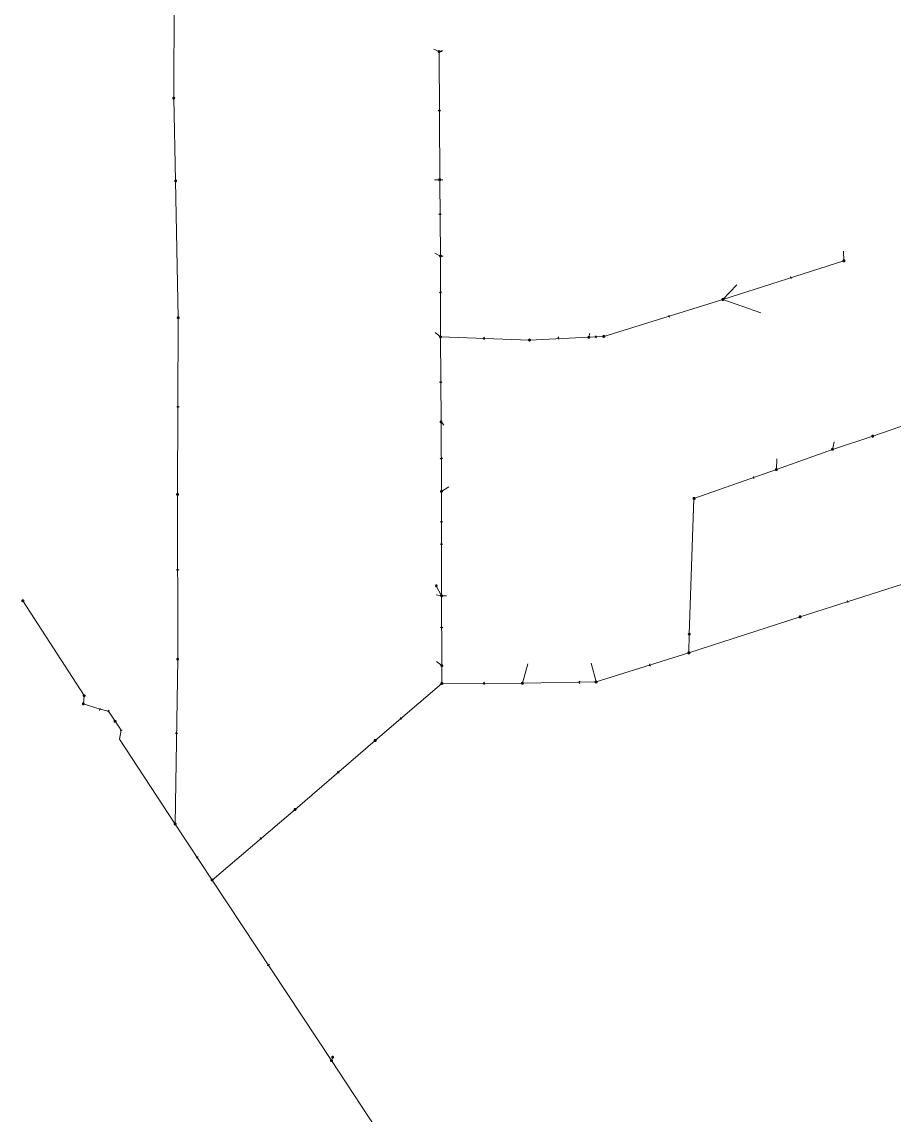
# Model space of a CAD drawing. Header units: metres. Extents: x 25504150 to 25508618, y 6694193 to 6702753.
# Drawn here: x 25504366 to 25504781, y 6699082 to 6699602 of the extents above; entities that cross this region are included whole.
import ezdxf

# ---------------------------------------------------------------- set-up
doc = ezdxf.new("R2010")
doc.units = ezdxf.units.M
for name, pattern in [('Paineviemariputket', [0]), ('Sewer_node', [0]), ('Viemariputket', [0]), ('Viemarivarusteet', [0])]:
    doc.linetypes.add(name, pattern=pattern)
for name, color, linetype, lineweight in [('Paineviemariputket', 7, 'Paineviemariputket', 0), ('Sewer_node', 7, 'Sewer_node', 0), ('Viemariputket', 7, 'Viemariputket', 0), ('Viemarivarusteet', 7, 'Viemarivarusteet', 0)]:
    doc.layers.add(name, color=color, linetype=linetype, lineweight=lineweight)

msp = doc.modelspace()

# ---------------------------------------------------------------- linework, layer by layer
at = {"layer": 'Paineviemariputket', "color": 1, "linetype": 'Continuous', "lineweight": 15}
msp.add_line((25504438.92, 6699764.44), (25504438.08, 6699566.1, 47.92), dxfattribs=at)
at = {"layer": 'Sewer_node', "color": 46, "linetype": 'Continuous', "true_color": 0x7f5f00}
for p, q in [((25504402.99, 6699275.48), (25504402.72, 6699274.49)), ((25504407.3, 6699274.57), (25504406.73, 6699273.72)), ((25504413.61, 6699265.07), (25504412.61, 6699264.88))]:
    msp.add_line(p, q, dxfattribs=at)
at = {"layer": 'Sewer_node', "color": 46, "linetype": 'Continuous', "true_color": 0x7f5f00, "flags": 128}
for points, elevation in [([(25504564.9, 6699588.27), (25504564.89, 6699588.34), (25504564.88, 6699588.41), (25504564.85, 6699588.48), (25504564.81, 6699588.54), (25504564.77, 6699588.6), (25504564.71, 6699588.64), (25504564.65, 6699588.68), (25504564.58, 6699588.71), (25504564.51, 6699588.72), (25504564.44, 6699588.73), (25504564.37, 6699588.72), (25504564.3, 6699588.71), (25504564.23, 6699588.68), (25504564.17, 6699588.64), (25504564.11, 6699588.6), (25504564.07, 6699588.54), (25504564.03, 6699588.48), (25504564, 6699588.41), (25504563.99, 6699588.34), (25504563.98, 6699588.27), (25504563.99, 6699588.2), (25504564, 6699588.13), (25504564.03, 6699588.06), (25504564.07, 6699588), (25504564.11, 6699587.94), (25504564.17, 6699587.9), (25504564.23, 6699587.86), (25504564.3, 6699587.83), (25504564.37, 6699587.82), (25504564.44, 6699587.81), (25504564.51, 6699587.82), (25504564.58, 6699587.83), (25504564.65, 6699587.86), (25504564.71, 6699587.9), (25504564.77, 6699587.94), (25504564.81, 6699588), (25504564.85, 6699588.06), (25504564.88, 6699588.13), (25504564.89, 6699588.2)], 49.49), ([(25504438.55, 6699566.1), (25504438.54, 6699566.17), (25504438.53, 6699566.25), (25504438.5, 6699566.31), (25504438.46, 6699566.38), (25504438.41, 6699566.43), (25504438.36, 6699566.48), (25504438.29, 6699566.52), (25504438.23, 6699566.55), (25504438.15, 6699566.56), (25504438.08, 6699566.57), (25504438.01, 6699566.56), (25504437.93, 6699566.55), (25504437.87, 6699566.52), (25504437.8, 6699566.48), (25504437.75, 6699566.43), (25504437.7, 6699566.38), (25504437.66, 6699566.31), (25504437.63, 6699566.25), (25504437.62, 6699566.17), (25504437.61, 6699566.1), (25504437.62, 6699566.03), (25504437.63, 6699565.95), (25504437.66, 6699565.89), (25504437.7, 6699565.82), (25504437.75, 6699565.77), (25504437.8, 6699565.72), (25504437.87, 6699565.68), (25504437.93, 6699565.65), (25504438.01, 6699565.64), (25504438.08, 6699565.63), (25504438.15, 6699565.64), (25504438.23, 6699565.65), (25504438.29, 6699565.68), (25504438.36, 6699565.72), (25504438.41, 6699565.77), (25504438.46, 6699565.82), (25504438.5, 6699565.89), (25504438.53, 6699565.95), (25504438.54, 6699566.03)], 49.4), ([(25504439.45, 6699526.7), (25504439.44, 6699526.77), (25504439.43, 6699526.84), (25504439.4, 6699526.91), (25504439.36, 6699526.97), (25504439.32, 6699527.03), (25504439.26, 6699527.07), (25504439.2, 6699527.11), (25504439.13, 6699527.14), (25504439.06, 6699527.15), (25504438.99, 6699527.16), (25504438.92, 6699527.15), (25504438.85, 6699527.14), (25504438.78, 6699527.11), (25504438.72, 6699527.07), (25504438.66, 6699527.03), (25504438.62, 6699526.97), (25504438.58, 6699526.91), (25504438.55, 6699526.84), (25504438.54, 6699526.77), (25504438.53, 6699526.7), (25504438.54, 6699526.63), (25504438.55, 6699526.56), (25504438.58, 6699526.49), (25504438.62, 6699526.43), (25504438.66, 6699526.37), (25504438.72, 6699526.33), (25504438.78, 6699526.29), (25504438.85, 6699526.26), (25504438.92, 6699526.25), (25504438.99, 6699526.24), (25504439.06, 6699526.25), (25504439.13, 6699526.26), (25504439.2, 6699526.29), (25504439.26, 6699526.33), (25504439.32, 6699526.37), (25504439.36, 6699526.43), (25504439.4, 6699526.49), (25504439.43, 6699526.56), (25504439.44, 6699526.63)], 46.72), ([(25504565.22, 6699527.26), (25504565.21, 6699527.33), (25504565.2, 6699527.41), (25504565.17, 6699527.47), (25504565.13, 6699527.54), (25504565.08, 6699527.59), (25504565.03, 6699527.64), (25504564.96, 6699527.68), (25504564.9, 6699527.71), (25504564.82, 6699527.72), (25504564.75, 6699527.73), (25504564.68, 6699527.72), (25504564.6, 6699527.71), (25504564.54, 6699527.68), (25504564.47, 6699527.64), (25504564.42, 6699527.59), (25504564.37, 6699527.54), (25504564.33, 6699527.47), (25504564.3, 6699527.41), (25504564.29, 6699527.33), (25504564.28, 6699527.26), (25504564.29, 6699527.19), (25504564.3, 6699527.11), (25504564.33, 6699527.05), (25504564.37, 6699526.98), (25504564.42, 6699526.93), (25504564.47, 6699526.88), (25504564.54, 6699526.84), (25504564.6, 6699526.81), (25504564.68, 6699526.8), (25504564.75, 6699526.79), (25504564.82, 6699526.8), (25504564.9, 6699526.81), (25504564.96, 6699526.84), (25504565.03, 6699526.88), (25504565.08, 6699526.93), (25504565.13, 6699526.98), (25504565.17, 6699527.05), (25504565.2, 6699527.11), (25504565.21, 6699527.19)], 47.51), ([(25504565.56, 6699490.9), (25504565.55, 6699490.97), (25504565.54, 6699491.04), (25504565.51, 6699491.11), (25504565.47, 6699491.17), (25504565.43, 6699491.23), (25504565.37, 6699491.27), (25504565.31, 6699491.31), (25504565.24, 6699491.34), (25504565.17, 6699491.35), (25504565.1, 6699491.36), (25504565.03, 6699491.35), (25504564.96, 6699491.34), (25504564.89, 6699491.31), (25504564.83, 6699491.27), (25504564.77, 6699491.23), (25504564.73, 6699491.17), (25504564.69, 6699491.11), (25504564.66, 6699491.04), (25504564.65, 6699490.97), (25504564.64, 6699490.9), (25504564.65, 6699490.83), (25504564.66, 6699490.76), (25504564.69, 6699490.69), (25504564.73, 6699490.63), (25504564.77, 6699490.57), (25504564.83, 6699490.53), (25504564.89, 6699490.49), (25504564.96, 6699490.46), (25504565.03, 6699490.45), (25504565.1, 6699490.44), (25504565.17, 6699490.45), (25504565.24, 6699490.46), (25504565.31, 6699490.49), (25504565.37, 6699490.53), (25504565.43, 6699490.57), (25504565.47, 6699490.63), (25504565.51, 6699490.69), (25504565.54, 6699490.76), (25504565.55, 6699490.83)], 46.33), ([(25504757.65, 6699488.63), (25504757.64, 6699488.7), (25504757.63, 6699488.78), (25504757.6, 6699488.84), (25504757.56, 6699488.91), (25504757.51, 6699488.96), (25504757.46, 6699489.01), (25504757.39, 6699489.05), (25504757.33, 6699489.08), (25504757.25, 6699489.09), (25504757.18, 6699489.1), (25504757.11, 6699489.09), (25504757.03, 6699489.08), (25504756.97, 6699489.05), (25504756.9, 6699489.01), (25504756.85, 6699488.96), (25504756.8, 6699488.91), (25504756.76, 6699488.84), (25504756.73, 6699488.78), (25504756.72, 6699488.7), (25504756.71, 6699488.63), (25504756.72, 6699488.56), (25504756.73, 6699488.48), (25504756.76, 6699488.42), (25504756.8, 6699488.35), (25504756.85, 6699488.3), (25504756.9, 6699488.25), (25504756.97, 6699488.21), (25504757.03, 6699488.18), (25504757.11, 6699488.17), (25504757.18, 6699488.16), (25504757.25, 6699488.17), (25504757.33, 6699488.18), (25504757.39, 6699488.21), (25504757.46, 6699488.25), (25504757.51, 6699488.3), (25504757.56, 6699488.35), (25504757.6, 6699488.42), (25504757.63, 6699488.48), (25504757.64, 6699488.56)], 49.95), ([(25504699.97, 6699470.15), (25504699.96, 6699470.22), (25504699.95, 6699470.29), (25504699.92, 6699470.36), (25504699.88, 6699470.42), (25504699.84, 6699470.48), (25504699.78, 6699470.52), (25504699.72, 6699470.56), (25504699.65, 6699470.59), (25504699.58, 6699470.6), (25504699.51, 6699470.61), (25504699.44, 6699470.6), (25504699.37, 6699470.59), (25504699.3, 6699470.56), (25504699.24, 6699470.52), (25504699.18, 6699470.48), (25504699.14, 6699470.42), (25504699.1, 6699470.36), (25504699.07, 6699470.29), (25504699.06, 6699470.22), (25504699.05, 6699470.15), (25504699.06, 6699470.08), (25504699.07, 6699470.01), (25504699.1, 6699469.94), (25504699.14, 6699469.88), (25504699.18, 6699469.82), (25504699.24, 6699469.78), (25504699.3, 6699469.74), (25504699.37, 6699469.71), (25504699.44, 6699469.7), (25504699.51, 6699469.69), (25504699.58, 6699469.7), (25504699.65, 6699469.71), (25504699.72, 6699469.74), (25504699.78, 6699469.78), (25504699.84, 6699469.82), (25504699.88, 6699469.88), (25504699.92, 6699469.94), (25504699.95, 6699470.01), (25504699.96, 6699470.08)], 48.23), ([(25504440.71, 6699461.5), (25504440.7, 6699461.57), (25504440.69, 6699461.64), (25504440.66, 6699461.71), (25504440.62, 6699461.77), (25504440.58, 6699461.83), (25504440.52, 6699461.87), (25504440.46, 6699461.91), (25504440.39, 6699461.94), (25504440.32, 6699461.95), (25504440.25, 6699461.96), (25504440.18, 6699461.95), (25504440.11, 6699461.94), (25504440.04, 6699461.91), (25504439.98, 6699461.87), (25504439.92, 6699461.83), (25504439.88, 6699461.77), (25504439.84, 6699461.71), (25504439.81, 6699461.64), (25504439.8, 6699461.57), (25504439.79, 6699461.5), (25504439.8, 6699461.43), (25504439.81, 6699461.36), (25504439.84, 6699461.29), (25504439.88, 6699461.23), (25504439.92, 6699461.17), (25504439.98, 6699461.13), (25504440.04, 6699461.09), (25504440.11, 6699461.06), (25504440.18, 6699461.05), (25504440.25, 6699461.04), (25504440.32, 6699461.05), (25504440.39, 6699461.06), (25504440.46, 6699461.09), (25504440.52, 6699461.13), (25504440.58, 6699461.17), (25504440.62, 6699461.23), (25504440.66, 6699461.29), (25504440.69, 6699461.36), (25504440.7, 6699461.43)], 42.28), ([(25504565.6, 6699452.39), (25504565.59, 6699452.46), (25504565.58, 6699452.53), (25504565.55, 6699452.6), (25504565.51, 6699452.66), (25504565.47, 6699452.72), (25504565.41, 6699452.76), (25504565.35, 6699452.8), (25504565.28, 6699452.83), (25504565.21, 6699452.84), (25504565.14, 6699452.85), (25504565.07, 6699452.84), (25504565, 6699452.83), (25504564.93, 6699452.8), (25504564.87, 6699452.76), (25504564.81, 6699452.72), (25504564.77, 6699452.66), (25504564.73, 6699452.6), (25504564.7, 6699452.53), (25504564.69, 6699452.46), (25504564.68, 6699452.39), (25504564.69, 6699452.32), (25504564.7, 6699452.25), (25504564.73, 6699452.18), (25504564.77, 6699452.12), (25504564.81, 6699452.06), (25504564.87, 6699452.02), (25504564.93, 6699451.98), (25504565, 6699451.95), (25504565.07, 6699451.94), (25504565.14, 6699451.93), (25504565.21, 6699451.94), (25504565.28, 6699451.95), (25504565.35, 6699451.98), (25504565.41, 6699452.02), (25504565.47, 6699452.06), (25504565.51, 6699452.12), (25504565.55, 6699452.18), (25504565.58, 6699452.25), (25504565.59, 6699452.32)], 44.76), ([(25504643.34, 6699452.59), (25504643.33, 6699452.66), (25504643.32, 6699452.73), (25504643.29, 6699452.8), (25504643.25, 6699452.86), (25504643.21, 6699452.92), (25504643.15, 6699452.96), (25504643.09, 6699453), (25504643.02, 6699453.03), (25504642.95, 6699453.04), (25504642.88, 6699453.05), (25504642.81, 6699453.04), (25504642.74, 6699453.03), (25504642.67, 6699453), (25504642.61, 6699452.96), (25504642.55, 6699452.92), (25504642.51, 6699452.86), (25504642.47, 6699452.8), (25504642.44, 6699452.73), (25504642.43, 6699452.66), (25504642.42, 6699452.59), (25504642.43, 6699452.52), (25504642.44, 6699452.45), (25504642.47, 6699452.38), (25504642.51, 6699452.32), (25504642.55, 6699452.26), (25504642.61, 6699452.22), (25504642.67, 6699452.18), (25504642.74, 6699452.15), (25504642.81, 6699452.14), (25504642.88, 6699452.13), (25504642.95, 6699452.14), (25504643.02, 6699452.15), (25504643.09, 6699452.18), (25504643.15, 6699452.22), (25504643.21, 6699452.26), (25504643.25, 6699452.32), (25504643.29, 6699452.38), (25504643.32, 6699452.45), (25504643.33, 6699452.52)], 45.71), ([(25504636.24, 6699452.17), (25504636.23, 6699452.24), (25504636.22, 6699452.31), (25504636.19, 6699452.38), (25504636.15, 6699452.44), (25504636.11, 6699452.5), (25504636.05, 6699452.54), (25504635.99, 6699452.58), (25504635.92, 6699452.61), (25504635.85, 6699452.62), (25504635.78, 6699452.63), (25504635.71, 6699452.62), (25504635.64, 6699452.61), (25504635.57, 6699452.58), (25504635.51, 6699452.54), (25504635.45, 6699452.5), (25504635.41, 6699452.44), (25504635.37, 6699452.38), (25504635.34, 6699452.31), (25504635.33, 6699452.24), (25504635.32, 6699452.17), (25504635.33, 6699452.1), (25504635.34, 6699452.03), (25504635.37, 6699451.96), (25504635.41, 6699451.9), (25504635.45, 6699451.84), (25504635.51, 6699451.8), (25504635.57, 6699451.76), (25504635.64, 6699451.73), (25504635.71, 6699451.72), (25504635.78, 6699451.71), (25504635.85, 6699451.72), (25504635.92, 6699451.73), (25504635.99, 6699451.76), (25504636.05, 6699451.8), (25504636.11, 6699451.84), (25504636.15, 6699451.9), (25504636.19, 6699451.96), (25504636.22, 6699452.03), (25504636.23, 6699452.1)], 45.54), ([(25504565.84, 6699411.9), (25504565.83, 6699411.97), (25504565.82, 6699412.05), (25504565.79, 6699412.11), (25504565.75, 6699412.18), (25504565.7, 6699412.23), (25504565.65, 6699412.28), (25504565.58, 6699412.32), (25504565.52, 6699412.35), (25504565.44, 6699412.36), (25504565.37, 6699412.37), (25504565.3, 6699412.36), (25504565.22, 6699412.35), (25504565.16, 6699412.32), (25504565.09, 6699412.28), (25504565.04, 6699412.23), (25504564.99, 6699412.18), (25504564.95, 6699412.11), (25504564.92, 6699412.05), (25504564.91, 6699411.97), (25504564.9, 6699411.9), (25504564.91, 6699411.83), (25504564.92, 6699411.75), (25504564.95, 6699411.69), (25504564.99, 6699411.62), (25504565.04, 6699411.57), (25504565.09, 6699411.52), (25504565.16, 6699411.48), (25504565.22, 6699411.45), (25504565.3, 6699411.44), (25504565.37, 6699411.43), (25504565.44, 6699411.44), (25504565.52, 6699411.45), (25504565.58, 6699411.48), (25504565.65, 6699411.52), (25504565.7, 6699411.57), (25504565.75, 6699411.62), (25504565.79, 6699411.69), (25504565.82, 6699411.75), (25504565.83, 6699411.83)], 43.32), ([(25504752.23, 6699398.81), (25504752.22, 6699398.88), (25504752.21, 6699398.95), (25504752.18, 6699399.02), (25504752.14, 6699399.08), (25504752.1, 6699399.14), (25504752.04, 6699399.18), (25504751.98, 6699399.22), (25504751.91, 6699399.25), (25504751.84, 6699399.26), (25504751.77, 6699399.27), (25504751.7, 6699399.26), (25504751.63, 6699399.25), (25504751.56, 6699399.22), (25504751.5, 6699399.18), (25504751.44, 6699399.14), (25504751.4, 6699399.08), (25504751.36, 6699399.02), (25504751.33, 6699398.95), (25504751.32, 6699398.88), (25504751.31, 6699398.81), (25504751.32, 6699398.74), (25504751.33, 6699398.67), (25504751.36, 6699398.6), (25504751.4, 6699398.54), (25504751.44, 6699398.48), (25504751.5, 6699398.44), (25504751.56, 6699398.4), (25504751.63, 6699398.37), (25504751.7, 6699398.36), (25504751.77, 6699398.35), (25504751.84, 6699398.36), (25504751.91, 6699398.37), (25504751.98, 6699398.4), (25504752.04, 6699398.44), (25504752.1, 6699398.48), (25504752.14, 6699398.54), (25504752.18, 6699398.6), (25504752.21, 6699398.67), (25504752.22, 6699398.74)], 46.98), ([(25504440.39, 6699377.36), (25504440.38, 6699377.43), (25504440.37, 6699377.5), (25504440.34, 6699377.57), (25504440.3, 6699377.63), (25504440.26, 6699377.69), (25504440.2, 6699377.73), (25504440.14, 6699377.77), (25504440.07, 6699377.8), (25504440, 6699377.81), (25504439.93, 6699377.82), (25504439.86, 6699377.81), (25504439.79, 6699377.8), (25504439.72, 6699377.77), (25504439.66, 6699377.73), (25504439.6, 6699377.69), (25504439.56, 6699377.63), (25504439.52, 6699377.57), (25504439.49, 6699377.5), (25504439.48, 6699377.43), (25504439.47, 6699377.36), (25504439.48, 6699377.29), (25504439.49, 6699377.22), (25504439.52, 6699377.15), (25504439.56, 6699377.09), (25504439.6, 6699377.03), (25504439.66, 6699376.99), (25504439.72, 6699376.95), (25504439.79, 6699376.92), (25504439.86, 6699376.91), (25504439.93, 6699376.9), (25504440, 6699376.91), (25504440.07, 6699376.92), (25504440.14, 6699376.95), (25504440.2, 6699376.99), (25504440.26, 6699377.03), (25504440.3, 6699377.09), (25504440.34, 6699377.15), (25504440.37, 6699377.22), (25504440.38, 6699377.29)], 41.32), ([(25504566.03, 6699378.79), (25504566.02, 6699378.86), (25504566.01, 6699378.93), (25504565.98, 6699379), (25504565.94, 6699379.06), (25504565.9, 6699379.12), (25504565.84, 6699379.16), (25504565.78, 6699379.2), (25504565.71, 6699379.23), (25504565.64, 6699379.24), (25504565.57, 6699379.25), (25504565.5, 6699379.24), (25504565.43, 6699379.23), (25504565.36, 6699379.2), (25504565.3, 6699379.16), (25504565.24, 6699379.12), (25504565.2, 6699379.06), (25504565.16, 6699379), (25504565.13, 6699378.93), (25504565.12, 6699378.86), (25504565.11, 6699378.79), (25504565.12, 6699378.72), (25504565.13, 6699378.65), (25504565.16, 6699378.58), (25504565.2, 6699378.52), (25504565.24, 6699378.46), (25504565.3, 6699378.42), (25504565.36, 6699378.38), (25504565.43, 6699378.35), (25504565.5, 6699378.34), (25504565.57, 6699378.33), (25504565.64, 6699378.34), (25504565.71, 6699378.35), (25504565.78, 6699378.38), (25504565.84, 6699378.42), (25504565.9, 6699378.46), (25504565.94, 6699378.52), (25504565.98, 6699378.58), (25504566.01, 6699378.65), (25504566.02, 6699378.72)], 42.82), ([(25504566.1, 6699329.07), (25504566.09, 6699329.14), (25504566.08, 6699329.21), (25504566.05, 6699329.28), (25504566.01, 6699329.34), (25504565.97, 6699329.4), (25504565.91, 6699329.44), (25504565.85, 6699329.48), (25504565.78, 6699329.51), (25504565.71, 6699329.52), (25504565.64, 6699329.53), (25504565.57, 6699329.52), (25504565.5, 6699329.51), (25504565.43, 6699329.48), (25504565.37, 6699329.44), (25504565.31, 6699329.4), (25504565.27, 6699329.34), (25504565.23, 6699329.28), (25504565.2, 6699329.21), (25504565.19, 6699329.14), (25504565.18, 6699329.07), (25504565.19, 6699329), (25504565.2, 6699328.93), (25504565.23, 6699328.86), (25504565.27, 6699328.8), (25504565.31, 6699328.74), (25504565.37, 6699328.7), (25504565.43, 6699328.66), (25504565.5, 6699328.63), (25504565.57, 6699328.62), (25504565.64, 6699328.61), (25504565.71, 6699328.62), (25504565.78, 6699328.63), (25504565.85, 6699328.66), (25504565.91, 6699328.7), (25504565.97, 6699328.74), (25504566.01, 6699328.8), (25504566.05, 6699328.86), (25504566.08, 6699328.93), (25504566.09, 6699329)], 42.17), ([(25504684.04, 6699310.78), (25504684.03, 6699310.85), (25504684.02, 6699310.92), (25504683.99, 6699310.99), (25504683.95, 6699311.05), (25504683.91, 6699311.11), (25504683.85, 6699311.15), (25504683.79, 6699311.19), (25504683.72, 6699311.22), (25504683.65, 6699311.23), (25504683.58, 6699311.24), (25504683.51, 6699311.23), (25504683.44, 6699311.22), (25504683.37, 6699311.19), (25504683.31, 6699311.15), (25504683.25, 6699311.11), (25504683.21, 6699311.05), (25504683.17, 6699310.99), (25504683.14, 6699310.92), (25504683.13, 6699310.85), (25504683.12, 6699310.78), (25504683.13, 6699310.71), (25504683.14, 6699310.64), (25504683.17, 6699310.57), (25504683.21, 6699310.51), (25504683.25, 6699310.45), (25504683.31, 6699310.41), (25504683.37, 6699310.37), (25504683.44, 6699310.34), (25504683.51, 6699310.33), (25504683.58, 6699310.32), (25504683.65, 6699310.33), (25504683.72, 6699310.34), (25504683.79, 6699310.37), (25504683.85, 6699310.41), (25504683.91, 6699310.45), (25504683.95, 6699310.51), (25504683.99, 6699310.57), (25504684.02, 6699310.64), (25504684.03, 6699310.71)], 42.63), ([(25504683.83, 6699301.9), (25504683.82, 6699301.97), (25504683.81, 6699302.05), (25504683.78, 6699302.11), (25504683.74, 6699302.18), (25504683.69, 6699302.23), (25504683.64, 6699302.28), (25504683.57, 6699302.32), (25504683.51, 6699302.35), (25504683.43, 6699302.36), (25504683.36, 6699302.37), (25504683.29, 6699302.36), (25504683.21, 6699302.35), (25504683.15, 6699302.32), (25504683.08, 6699302.28), (25504683.03, 6699302.23), (25504682.98, 6699302.18), (25504682.94, 6699302.11), (25504682.91, 6699302.05), (25504682.9, 6699301.97), (25504682.89, 6699301.9), (25504682.9, 6699301.83), (25504682.91, 6699301.75), (25504682.94, 6699301.69), (25504682.98, 6699301.62), (25504683.03, 6699301.57), (25504683.08, 6699301.52), (25504683.15, 6699301.48), (25504683.21, 6699301.45), (25504683.29, 6699301.44), (25504683.36, 6699301.43), (25504683.43, 6699301.44), (25504683.51, 6699301.45), (25504683.57, 6699301.48), (25504683.64, 6699301.52), (25504683.69, 6699301.57), (25504683.74, 6699301.62), (25504683.78, 6699301.69), (25504683.81, 6699301.75), (25504683.82, 6699301.83)], 42.83), ([(25504440.43, 6699298.87), (25504440.42, 6699298.94), (25504440.41, 6699299.01), (25504440.38, 6699299.08), (25504440.34, 6699299.14), (25504440.3, 6699299.2), (25504440.24, 6699299.24), (25504440.18, 6699299.28), (25504440.11, 6699299.31), (25504440.04, 6699299.32), (25504439.97, 6699299.33), (25504439.9, 6699299.32), (25504439.83, 6699299.31), (25504439.76, 6699299.28), (25504439.7, 6699299.24), (25504439.64, 6699299.2), (25504439.6, 6699299.14), (25504439.56, 6699299.08), (25504439.53, 6699299.01), (25504439.52, 6699298.94), (25504439.51, 6699298.87), (25504439.52, 6699298.8), (25504439.53, 6699298.73), (25504439.56, 6699298.66), (25504439.6, 6699298.6), (25504439.64, 6699298.54), (25504439.7, 6699298.5), (25504439.76, 6699298.46), (25504439.83, 6699298.43), (25504439.9, 6699298.42), (25504439.97, 6699298.41), (25504440.04, 6699298.42), (25504440.11, 6699298.43), (25504440.18, 6699298.46), (25504440.24, 6699298.5), (25504440.3, 6699298.54), (25504440.34, 6699298.6), (25504440.38, 6699298.66), (25504440.41, 6699298.73), (25504440.42, 6699298.8)], 40.82), ([(25504566.19, 6699295.81), (25504566.18, 6699295.88), (25504566.17, 6699295.95), (25504566.14, 6699296.02), (25504566.1, 6699296.08), (25504566.06, 6699296.14), (25504566, 6699296.18), (25504565.94, 6699296.22), (25504565.87, 6699296.25), (25504565.8, 6699296.26), (25504565.73, 6699296.27), (25504565.66, 6699296.26), (25504565.59, 6699296.25), (25504565.52, 6699296.22), (25504565.46, 6699296.18), (25504565.4, 6699296.14), (25504565.36, 6699296.08), (25504565.32, 6699296.02), (25504565.29, 6699295.95), (25504565.28, 6699295.88), (25504565.27, 6699295.81), (25504565.28, 6699295.74), (25504565.29, 6699295.67), (25504565.32, 6699295.6), (25504565.36, 6699295.54), (25504565.4, 6699295.48), (25504565.46, 6699295.44), (25504565.52, 6699295.4), (25504565.59, 6699295.37), (25504565.66, 6699295.36), (25504565.73, 6699295.35), (25504565.8, 6699295.36), (25504565.87, 6699295.37), (25504565.94, 6699295.4), (25504566, 6699295.44), (25504566.06, 6699295.48), (25504566.1, 6699295.54), (25504566.14, 6699295.6), (25504566.17, 6699295.67), (25504566.18, 6699295.74)], 41.89), ([(25504566.21, 6699287.29), (25504566.2, 6699287.36), (25504566.19, 6699287.43), (25504566.16, 6699287.5), (25504566.12, 6699287.56), (25504566.08, 6699287.62), (25504566.02, 6699287.66), (25504565.96, 6699287.7), (25504565.89, 6699287.73), (25504565.82, 6699287.74), (25504565.75, 6699287.75), (25504565.68, 6699287.74), (25504565.61, 6699287.73), (25504565.54, 6699287.7), (25504565.48, 6699287.66), (25504565.42, 6699287.62), (25504565.38, 6699287.56), (25504565.34, 6699287.5), (25504565.31, 6699287.43), (25504565.3, 6699287.36), (25504565.29, 6699287.29), (25504565.3, 6699287.22), (25504565.31, 6699287.15), (25504565.34, 6699287.08), (25504565.38, 6699287.02), (25504565.42, 6699286.96), (25504565.48, 6699286.92), (25504565.54, 6699286.88), (25504565.61, 6699286.85), (25504565.68, 6699286.84), (25504565.75, 6699286.83), (25504565.82, 6699286.84), (25504565.89, 6699286.85), (25504565.96, 6699286.88), (25504566.02, 6699286.92), (25504566.08, 6699286.96), (25504566.12, 6699287.02), (25504566.16, 6699287.08), (25504566.19, 6699287.15), (25504566.2, 6699287.22)], 41.77), ([(25504604.57, 6699287.37), (25504604.56, 6699287.44), (25504604.55, 6699287.51), (25504604.52, 6699287.58), (25504604.48, 6699287.64), (25504604.44, 6699287.7), (25504604.38, 6699287.74), (25504604.32, 6699287.78), (25504604.25, 6699287.81), (25504604.18, 6699287.82), (25504604.11, 6699287.83), (25504604.04, 6699287.82), (25504603.97, 6699287.81), (25504603.9, 6699287.78), (25504603.84, 6699287.74), (25504603.78, 6699287.7), (25504603.74, 6699287.64), (25504603.7, 6699287.58), (25504603.67, 6699287.51), (25504603.66, 6699287.44), (25504603.65, 6699287.37), (25504603.66, 6699287.3), (25504603.67, 6699287.23), (25504603.7, 6699287.16), (25504603.74, 6699287.1), (25504603.78, 6699287.04), (25504603.84, 6699287), (25504603.9, 6699286.96), (25504603.97, 6699286.93), (25504604.04, 6699286.92), (25504604.11, 6699286.91), (25504604.18, 6699286.92), (25504604.25, 6699286.93), (25504604.32, 6699286.96), (25504604.38, 6699287), (25504604.44, 6699287.04), (25504604.48, 6699287.1), (25504604.52, 6699287.16), (25504604.55, 6699287.23), (25504604.56, 6699287.3)], 41.43), ([(25504639.67, 6699287.99), (25504639.66, 6699288.06), (25504639.65, 6699288.13), (25504639.62, 6699288.2), (25504639.58, 6699288.26), (25504639.54, 6699288.32), (25504639.48, 6699288.36), (25504639.42, 6699288.4), (25504639.35, 6699288.43), (25504639.28, 6699288.44), (25504639.21, 6699288.45), (25504639.14, 6699288.44), (25504639.07, 6699288.43), (25504639, 6699288.4), (25504638.94, 6699288.36), (25504638.88, 6699288.32), (25504638.84, 6699288.26), (25504638.8, 6699288.2), (25504638.77, 6699288.13), (25504638.76, 6699288.06), (25504638.75, 6699287.99), (25504638.76, 6699287.92), (25504638.77, 6699287.85), (25504638.8, 6699287.78), (25504638.84, 6699287.72), (25504638.88, 6699287.66), (25504638.94, 6699287.62), (25504639, 6699287.58), (25504639.07, 6699287.55), (25504639.14, 6699287.54), (25504639.21, 6699287.53), (25504639.28, 6699287.54), (25504639.35, 6699287.55), (25504639.42, 6699287.58), (25504639.48, 6699287.62), (25504639.54, 6699287.66), (25504639.58, 6699287.72), (25504639.62, 6699287.78), (25504639.65, 6699287.85), (25504639.66, 6699287.92)], 41.61), ([(25504395.9, 6699281.5), (25504395.89, 6699281.57), (25504395.88, 6699281.64), (25504395.85, 6699281.71), (25504395.81, 6699281.77), (25504395.77, 6699281.83), (25504395.71, 6699281.87), (25504395.65, 6699281.91), (25504395.58, 6699281.94), (25504395.51, 6699281.95), (25504395.44, 6699281.96), (25504395.37, 6699281.95), (25504395.3, 6699281.94), (25504395.23, 6699281.91), (25504395.17, 6699281.87), (25504395.11, 6699281.83), (25504395.07, 6699281.77), (25504395.03, 6699281.71), (25504395, 6699281.64), (25504394.99, 6699281.57), (25504394.98, 6699281.5), (25504394.99, 6699281.43), (25504395, 6699281.36), (25504395.03, 6699281.29), (25504395.07, 6699281.23), (25504395.11, 6699281.17), (25504395.17, 6699281.13), (25504395.23, 6699281.09), (25504395.3, 6699281.06), (25504395.37, 6699281.05), (25504395.44, 6699281.04), (25504395.51, 6699281.05), (25504395.58, 6699281.06), (25504395.65, 6699281.09), (25504395.71, 6699281.13), (25504395.77, 6699281.17), (25504395.81, 6699281.23), (25504395.85, 6699281.29), (25504395.88, 6699281.36), (25504395.89, 6699281.43)], 40.6), ([(25504395.51, 6699277.59), (25504395.5, 6699277.66), (25504395.49, 6699277.73), (25504395.46, 6699277.8), (25504395.42, 6699277.86), (25504395.38, 6699277.92), (25504395.32, 6699277.96), (25504395.26, 6699278), (25504395.19, 6699278.03), (25504395.12, 6699278.04), (25504395.05, 6699278.05), (25504394.98, 6699278.04), (25504394.91, 6699278.03), (25504394.84, 6699278), (25504394.78, 6699277.96), (25504394.72, 6699277.92), (25504394.68, 6699277.86), (25504394.64, 6699277.8), (25504394.61, 6699277.73), (25504394.6, 6699277.66), (25504394.59, 6699277.59), (25504394.6, 6699277.52), (25504394.61, 6699277.45), (25504394.64, 6699277.38), (25504394.68, 6699277.32), (25504394.72, 6699277.26), (25504394.78, 6699277.22), (25504394.84, 6699277.18), (25504394.91, 6699277.15), (25504394.98, 6699277.14), (25504395.05, 6699277.13), (25504395.12, 6699277.14), (25504395.19, 6699277.15), (25504395.26, 6699277.18), (25504395.32, 6699277.22), (25504395.38, 6699277.26), (25504395.42, 6699277.32), (25504395.46, 6699277.38), (25504395.49, 6699277.45), (25504395.5, 6699277.52)], 40.64), ([(25504534.47, 6699260.12), (25504534.46, 6699260.19), (25504534.45, 6699260.26), (25504534.42, 6699260.33), (25504534.38, 6699260.39), (25504534.34, 6699260.45), (25504534.28, 6699260.49), (25504534.22, 6699260.53), (25504534.15, 6699260.56), (25504534.08, 6699260.57), (25504534.01, 6699260.58), (25504533.94, 6699260.57), (25504533.87, 6699260.56), (25504533.8, 6699260.53), (25504533.74, 6699260.49), (25504533.68, 6699260.45), (25504533.64, 6699260.39), (25504533.6, 6699260.33), (25504533.57, 6699260.26), (25504533.56, 6699260.19), (25504533.55, 6699260.12), (25504533.56, 6699260.05), (25504533.57, 6699259.98), (25504533.6, 6699259.91), (25504533.64, 6699259.85), (25504533.68, 6699259.79), (25504533.74, 6699259.75), (25504533.8, 6699259.71), (25504533.87, 6699259.68), (25504533.94, 6699259.67), (25504534.01, 6699259.66), (25504534.08, 6699259.67), (25504534.15, 6699259.68), (25504534.22, 6699259.71), (25504534.28, 6699259.75), (25504534.34, 6699259.79), (25504534.38, 6699259.85), (25504534.42, 6699259.91), (25504534.45, 6699259.98), (25504534.46, 6699260.05)], 40.63), ([(25504496.34, 6699227.28), (25504496.33, 6699227.35), (25504496.32, 6699227.42), (25504496.29, 6699227.49), (25504496.25, 6699227.55), (25504496.21, 6699227.61), (25504496.15, 6699227.65), (25504496.09, 6699227.69), (25504496.02, 6699227.72), (25504495.95, 6699227.73), (25504495.88, 6699227.74), (25504495.81, 6699227.73), (25504495.74, 6699227.72), (25504495.67, 6699227.69), (25504495.61, 6699227.65), (25504495.55, 6699227.61), (25504495.51, 6699227.55), (25504495.47, 6699227.49), (25504495.44, 6699227.42), (25504495.43, 6699227.35), (25504495.42, 6699227.28), (25504495.43, 6699227.21), (25504495.44, 6699227.14), (25504495.47, 6699227.07), (25504495.51, 6699227.01), (25504495.55, 6699226.95), (25504495.61, 6699226.91), (25504495.67, 6699226.87), (25504495.74, 6699226.84), (25504495.81, 6699226.83), (25504495.88, 6699226.82), (25504495.95, 6699226.83), (25504496.02, 6699226.84), (25504496.09, 6699226.87), (25504496.15, 6699226.91), (25504496.21, 6699226.95), (25504496.25, 6699227.01), (25504496.29, 6699227.07), (25504496.32, 6699227.14), (25504496.33, 6699227.21)], 40.52), ([(25504439.21, 6699220.3), (25504439.2, 6699220.37), (25504439.19, 6699220.44), (25504439.16, 6699220.51), (25504439.12, 6699220.57), (25504439.08, 6699220.63), (25504439.02, 6699220.67), (25504438.96, 6699220.71), (25504438.89, 6699220.74), (25504438.82, 6699220.75), (25504438.75, 6699220.76), (25504438.68, 6699220.75), (25504438.61, 6699220.74), (25504438.54, 6699220.71), (25504438.48, 6699220.67), (25504438.42, 6699220.63), (25504438.38, 6699220.57), (25504438.34, 6699220.51), (25504438.31, 6699220.44), (25504438.3, 6699220.37), (25504438.29, 6699220.3), (25504438.3, 6699220.23), (25504438.31, 6699220.16), (25504438.34, 6699220.09), (25504438.38, 6699220.03), (25504438.42, 6699219.97), (25504438.48, 6699219.93), (25504438.54, 6699219.89), (25504438.61, 6699219.86), (25504438.68, 6699219.85), (25504438.75, 6699219.84), (25504438.82, 6699219.85), (25504438.89, 6699219.86), (25504438.96, 6699219.89), (25504439.02, 6699219.93), (25504439.08, 6699219.97), (25504439.12, 6699220.03), (25504439.16, 6699220.09), (25504439.19, 6699220.16), (25504439.2, 6699220.23)], 40.34), ([(25504456.81, 6699193.67), (25504456.8, 6699193.74), (25504456.79, 6699193.81), (25504456.76, 6699193.88), (25504456.72, 6699193.94), (25504456.68, 6699194), (25504456.62, 6699194.04), (25504456.56, 6699194.08), (25504456.49, 6699194.11), (25504456.42, 6699194.12), (25504456.35, 6699194.13), (25504456.28, 6699194.12), (25504456.21, 6699194.11), (25504456.14, 6699194.08), (25504456.08, 6699194.04), (25504456.02, 6699194), (25504455.98, 6699193.94), (25504455.94, 6699193.88), (25504455.91, 6699193.81), (25504455.9, 6699193.74), (25504455.89, 6699193.67), (25504455.9, 6699193.6), (25504455.91, 6699193.53), (25504455.94, 6699193.46), (25504455.98, 6699193.4), (25504456.02, 6699193.34), (25504456.08, 6699193.3), (25504456.14, 6699193.26), (25504456.21, 6699193.23), (25504456.28, 6699193.22), (25504456.35, 6699193.21), (25504456.42, 6699193.22), (25504456.49, 6699193.23), (25504456.56, 6699193.26), (25504456.62, 6699193.3), (25504456.68, 6699193.34), (25504456.72, 6699193.4), (25504456.76, 6699193.46), (25504456.79, 6699193.53), (25504456.8, 6699193.6)], 40.42), ([(25504514.25, 6699109.26), (25504514.24, 6699109.33), (25504514.23, 6699109.4), (25504514.2, 6699109.47), (25504514.16, 6699109.53), (25504514.12, 6699109.59), (25504514.06, 6699109.63), (25504514, 6699109.67), (25504513.93, 6699109.7), (25504513.86, 6699109.71), (25504513.79, 6699109.72), (25504513.72, 6699109.71), (25504513.65, 6699109.7), (25504513.58, 6699109.67), (25504513.52, 6699109.63), (25504513.46, 6699109.59), (25504513.42, 6699109.53), (25504513.38, 6699109.47), (25504513.35, 6699109.4), (25504513.34, 6699109.33), (25504513.33, 6699109.26), (25504513.34, 6699109.19), (25504513.35, 6699109.12), (25504513.38, 6699109.05), (25504513.42, 6699108.99), (25504513.46, 6699108.93), (25504513.52, 6699108.89), (25504513.58, 6699108.85), (25504513.65, 6699108.82), (25504513.72, 6699108.81), (25504513.79, 6699108.8), (25504513.86, 6699108.81), (25504513.93, 6699108.82), (25504514, 6699108.85), (25504514.06, 6699108.89), (25504514.12, 6699108.93), (25504514.16, 6699108.99), (25504514.2, 6699109.05), (25504514.23, 6699109.12), (25504514.24, 6699109.19)], 42.96)]:
    msp.add_lwpolyline(points, close=True, dxfattribs=dict(at, elevation=elevation))
for points in [[(25504564.05, 6699560.31), (25504564.59, 6699559.79), (25504565.11, 6699560.32)], [(25504564.37, 6699511.04), (25504564.91, 6699510.52), (25504565.43, 6699511.05)], [(25504731.98, 6699481.12), (25504731.66, 6699480.45), (25504732.32, 6699480.12)], [(25504564.57, 6699473.75), (25504565.12, 6699473.23), (25504565.63, 6699473.77)], [(25504674, 6699462.8), (25504673.66, 6699462.13), (25504674.31, 6699461.79)], [(25504639.28, 6699452.91), (25504638.79, 6699452.35), (25504639.34, 6699451.86)], [(25504586.04, 6699452.19), (25504585.51, 6699451.66), (25504586.02, 6699451.13)], [(25504621.52, 6699452.35), (25504621.04, 6699451.78), (25504621.6, 6699451.3)], [(25504564.72, 6699430.96), (25504565.27, 6699430.45), (25504565.78, 6699430.98)], [(25504439.55, 6699419.21), (25504440.09, 6699418.68), (25504440.61, 6699419.21)], [(25504564.94, 6699394.61), (25504565.48, 6699394.09), (25504566, 6699394.62)], [(25504714.21, 6699385.95), (25504713.89, 6699385.27), (25504714.56, 6699384.95)], [(25504686.15, 6699376.11), (25504685.83, 6699375.43), (25504686.5, 6699375.11)], [(25504565.05, 6699364.51), (25504565.59, 6699363.99), (25504566.12, 6699364.51)], [(25504565.07, 6699353.83), (25504565.61, 6699353.3), (25504566.13, 6699353.83)], [(25504439.41, 6699341.57), (25504439.95, 6699341.05), (25504440.47, 6699341.57)], [(25504758.96, 6699326.87), (25504758.63, 6699326.2), (25504759.3, 6699325.87)], [(25504565.14, 6699314.11), (25504565.68, 6699313.59), (25504566.2, 6699314.11)], [(25504664.76, 6699296.6), (25504664.42, 6699295.93), (25504665.07, 6699295.59)], [(25504586, 6699287.87), (25504585.48, 6699287.33), (25504586, 6699286.81)], [(25504631.49, 6699288.39), (25504630.98, 6699287.84), (25504631.51, 6699287.33)], [(25504546.04, 6699271.13), (25504545.99, 6699270.38), (25504546.73, 6699270.32)], [(25504438.89, 6699263.8), (25504439.42, 6699263.27), (25504439.95, 6699263.79)], [(25504516.18, 6699245.47), (25504516.13, 6699244.72), (25504516.87, 6699244.67)], [(25504479.42, 6699213.99), (25504479.37, 6699213.24), (25504480.11, 6699213.18)], [(25504448.71, 6699204.26), (25504449.44, 6699204.12), (25504449.59, 6699204.85)], [(25504482.64, 6699152.93), (25504483.38, 6699152.78), (25504483.53, 6699153.51)]]:
    msp.add_lwpolyline(points, dxfattribs=at)
for points in [[(25504607.98, 6699450.87), (25504607.97, 6699450.94), (25504607.96, 6699451.01), (25504607.93, 6699451.08), (25504607.89, 6699451.14), (25504607.85, 6699451.2), (25504607.79, 6699451.24), (25504607.73, 6699451.28), (25504607.66, 6699451.31), (25504607.59, 6699451.32), (25504607.52, 6699451.33), (25504607.45, 6699451.32), (25504607.38, 6699451.31), (25504607.31, 6699451.28), (25504607.25, 6699451.24), (25504607.19, 6699451.2), (25504607.15, 6699451.14), (25504607.11, 6699451.08), (25504607.08, 6699451.01), (25504607.07, 6699450.94), (25504607.06, 6699450.87), (25504607.07, 6699450.8), (25504607.08, 6699450.73), (25504607.11, 6699450.66), (25504607.15, 6699450.6), (25504607.19, 6699450.54), (25504607.25, 6699450.5), (25504607.31, 6699450.46), (25504607.38, 6699450.43), (25504607.45, 6699450.42), (25504607.52, 6699450.41), (25504607.59, 6699450.42), (25504607.66, 6699450.43), (25504607.73, 6699450.46), (25504607.79, 6699450.5), (25504607.85, 6699450.54), (25504607.89, 6699450.6), (25504607.93, 6699450.66), (25504607.96, 6699450.73), (25504607.97, 6699450.8)], [(25504771.38, 6699405.11), (25504771.37, 6699405.18), (25504771.36, 6699405.25), (25504771.33, 6699405.32), (25504771.29, 6699405.38), (25504771.25, 6699405.44), (25504771.19, 6699405.48), (25504771.13, 6699405.52), (25504771.06, 6699405.55), (25504770.99, 6699405.56), (25504770.92, 6699405.57), (25504770.85, 6699405.56), (25504770.78, 6699405.55), (25504770.71, 6699405.52), (25504770.65, 6699405.48), (25504770.59, 6699405.44), (25504770.55, 6699405.38), (25504770.51, 6699405.32), (25504770.48, 6699405.25), (25504770.47, 6699405.18), (25504770.46, 6699405.11), (25504770.47, 6699405.04), (25504770.48, 6699404.97), (25504770.51, 6699404.9), (25504770.55, 6699404.84), (25504770.59, 6699404.78), (25504770.65, 6699404.74), (25504770.71, 6699404.7), (25504770.78, 6699404.67), (25504770.85, 6699404.66), (25504770.92, 6699404.65), (25504770.99, 6699404.66), (25504771.06, 6699404.67), (25504771.13, 6699404.7), (25504771.19, 6699404.74), (25504771.25, 6699404.78), (25504771.29, 6699404.84), (25504771.33, 6699404.9), (25504771.36, 6699404.97), (25504771.37, 6699405.04)], [(25504725.5, 6699389.18), (25504725.49, 6699389.25), (25504725.48, 6699389.32), (25504725.45, 6699389.39), (25504725.41, 6699389.45), (25504725.37, 6699389.51), (25504725.31, 6699389.55), (25504725.25, 6699389.59), (25504725.18, 6699389.62), (25504725.11, 6699389.63), (25504725.04, 6699389.64), (25504724.97, 6699389.63), (25504724.9, 6699389.62), (25504724.83, 6699389.59), (25504724.77, 6699389.55), (25504724.71, 6699389.51), (25504724.67, 6699389.45), (25504724.63, 6699389.39), (25504724.6, 6699389.32), (25504724.59, 6699389.25), (25504724.58, 6699389.18), (25504724.59, 6699389.11), (25504724.6, 6699389.04), (25504724.63, 6699388.97), (25504724.67, 6699388.91), (25504724.71, 6699388.85), (25504724.77, 6699388.81), (25504724.83, 6699388.77), (25504724.9, 6699388.74), (25504724.97, 6699388.73), (25504725.04, 6699388.72), (25504725.11, 6699388.73), (25504725.18, 6699388.74), (25504725.25, 6699388.77), (25504725.31, 6699388.81), (25504725.37, 6699388.85), (25504725.41, 6699388.91), (25504725.45, 6699388.97), (25504725.48, 6699389.04), (25504725.49, 6699389.11)], [(25504686.29, 6699375.43), (25504686.28, 6699375.5), (25504686.27, 6699375.57), (25504686.24, 6699375.64), (25504686.2, 6699375.7), (25504686.16, 6699375.76), (25504686.1, 6699375.8), (25504686.04, 6699375.84), (25504685.97, 6699375.87), (25504685.9, 6699375.88), (25504685.83, 6699375.89), (25504685.76, 6699375.88), (25504685.69, 6699375.87), (25504685.62, 6699375.84), (25504685.56, 6699375.8), (25504685.5, 6699375.76), (25504685.46, 6699375.7), (25504685.42, 6699375.64), (25504685.39, 6699375.57), (25504685.38, 6699375.5), (25504685.37, 6699375.43), (25504685.38, 6699375.36), (25504685.39, 6699375.29), (25504685.42, 6699375.22), (25504685.46, 6699375.16), (25504685.5, 6699375.1), (25504685.56, 6699375.06), (25504685.62, 6699375.02), (25504685.69, 6699374.99), (25504685.76, 6699374.98), (25504685.83, 6699374.97), (25504685.9, 6699374.98), (25504685.97, 6699374.99), (25504686.04, 6699375.02), (25504686.1, 6699375.06), (25504686.16, 6699375.1), (25504686.2, 6699375.16), (25504686.24, 6699375.22), (25504686.27, 6699375.29), (25504686.28, 6699375.36)], [(25504366.7, 6699326.67), (25504366.69, 6699326.74), (25504366.68, 6699326.81), (25504366.65, 6699326.88), (25504366.61, 6699326.94), (25504366.57, 6699327), (25504366.51, 6699327.04), (25504366.45, 6699327.08), (25504366.38, 6699327.11), (25504366.31, 6699327.12), (25504366.24, 6699327.13), (25504366.17, 6699327.12), (25504366.1, 6699327.11), (25504366.03, 6699327.08), (25504365.97, 6699327.04), (25504365.91, 6699327), (25504365.87, 6699326.94), (25504365.83, 6699326.88), (25504365.8, 6699326.81), (25504365.79, 6699326.74), (25504365.78, 6699326.67), (25504365.79, 6699326.6), (25504365.8, 6699326.53), (25504365.83, 6699326.46), (25504365.87, 6699326.4), (25504365.91, 6699326.34), (25504365.97, 6699326.3), (25504366.03, 6699326.26), (25504366.1, 6699326.23), (25504366.17, 6699326.22), (25504366.24, 6699326.21), (25504366.31, 6699326.22), (25504366.38, 6699326.23), (25504366.45, 6699326.26), (25504366.51, 6699326.3), (25504366.57, 6699326.34), (25504366.61, 6699326.4), (25504366.65, 6699326.46), (25504366.68, 6699326.53), (25504366.69, 6699326.6)], [(25504736.8, 6699319.07), (25504736.79, 6699319.14), (25504736.78, 6699319.21), (25504736.75, 6699319.28), (25504736.71, 6699319.34), (25504736.67, 6699319.4), (25504736.61, 6699319.44), (25504736.55, 6699319.48), (25504736.48, 6699319.51), (25504736.41, 6699319.52), (25504736.34, 6699319.53), (25504736.27, 6699319.52), (25504736.2, 6699319.51), (25504736.13, 6699319.48), (25504736.07, 6699319.44), (25504736.01, 6699319.4), (25504735.97, 6699319.34), (25504735.93, 6699319.28), (25504735.9, 6699319.21), (25504735.89, 6699319.14), (25504735.88, 6699319.07), (25504735.89, 6699319), (25504735.9, 6699318.93), (25504735.93, 6699318.86), (25504735.97, 6699318.8), (25504736.01, 6699318.74), (25504736.07, 6699318.7), (25504736.13, 6699318.66), (25504736.2, 6699318.63), (25504736.27, 6699318.62), (25504736.34, 6699318.61), (25504736.41, 6699318.62), (25504736.48, 6699318.63), (25504736.55, 6699318.66), (25504736.61, 6699318.7), (25504736.67, 6699318.74), (25504736.71, 6699318.8), (25504736.75, 6699318.86), (25504736.78, 6699318.93), (25504736.79, 6699319)], [(25504410.65, 6699269.26), (25504410.64, 6699269.33), (25504410.63, 6699269.41), (25504410.6, 6699269.47), (25504410.56, 6699269.54), (25504410.51, 6699269.59), (25504410.46, 6699269.64), (25504410.39, 6699269.68), (25504410.33, 6699269.71), (25504410.25, 6699269.72), (25504410.18, 6699269.73), (25504410.11, 6699269.72), (25504410.03, 6699269.71), (25504409.97, 6699269.68), (25504409.9, 6699269.64), (25504409.85, 6699269.59), (25504409.8, 6699269.54), (25504409.76, 6699269.47), (25504409.73, 6699269.41), (25504409.72, 6699269.33), (25504409.71, 6699269.26), (25504409.72, 6699269.19), (25504409.73, 6699269.11), (25504409.76, 6699269.05), (25504409.8, 6699268.98), (25504409.85, 6699268.93), (25504409.9, 6699268.88), (25504409.97, 6699268.84), (25504410.03, 6699268.81), (25504410.11, 6699268.8), (25504410.18, 6699268.79), (25504410.25, 6699268.8), (25504410.33, 6699268.81), (25504410.39, 6699268.84), (25504410.46, 6699268.88), (25504410.51, 6699268.93), (25504410.56, 6699268.98), (25504410.6, 6699269.05), (25504410.63, 6699269.11), (25504410.64, 6699269.19)], [(25504513.7, 6699107.62), (25504513.69, 6699107.69), (25504513.68, 6699107.77), (25504513.65, 6699107.83), (25504513.61, 6699107.9), (25504513.56, 6699107.95), (25504513.51, 6699108), (25504513.44, 6699108.04), (25504513.38, 6699108.07), (25504513.3, 6699108.08), (25504513.23, 6699108.09), (25504513.16, 6699108.08), (25504513.08, 6699108.07), (25504513.02, 6699108.04), (25504512.95, 6699108), (25504512.9, 6699107.95), (25504512.85, 6699107.9), (25504512.81, 6699107.83), (25504512.78, 6699107.77), (25504512.77, 6699107.69), (25504512.76, 6699107.62), (25504512.77, 6699107.55), (25504512.78, 6699107.47), (25504512.81, 6699107.41), (25504512.85, 6699107.34), (25504512.9, 6699107.29), (25504512.95, 6699107.24), (25504513.02, 6699107.2), (25504513.08, 6699107.17), (25504513.16, 6699107.16), (25504513.23, 6699107.15), (25504513.3, 6699107.16), (25504513.38, 6699107.17), (25504513.44, 6699107.2), (25504513.51, 6699107.24), (25504513.56, 6699107.29), (25504513.61, 6699107.34), (25504513.65, 6699107.41), (25504513.68, 6699107.47), (25504513.69, 6699107.55)]]:
    msp.add_lwpolyline(points, close=True, dxfattribs=at)
at = {"layer": 'Viemariputket', "color": 1, "linetype": 'Continuous', "lineweight": 15}
for p, q in [((25504564.44, 6699588.27, 47.49), (25504561.98, 6699589.44, 47.47)), ((25504564.44, 6699588.27, 47.37), (25504566.02, 6699588.85, 47.26)), ((25504564.44, 6699588.27, 47.37), (25504565.96, 6699588.3, 47.41)), ((25504564.75, 6699527.26, 44.85), (25504564.44, 6699588.27, 46.83)), ((25504438.99, 6699526.7), (25504438.08, 6699566.1)), ((25504440.25, 6699461.5), (25504438.99, 6699526.7)), ((25504564.75, 6699527.26), (25504562.26, 6699527.25)), ((25504564.75, 6699527.26), (25504566.26, 6699527.27)), ((25504565.1, 6699490.9), (25504564.75, 6699527.26)), ((25504565.1, 6699490.9), (25504562.42, 6699492.22)), ((25504565.14, 6699452.39), (25504565.1, 6699490.9)), ((25504565.1, 6699490.9), (25504566.46, 6699490.89)), ((25504757.18, 6699488.63), (25504757.08, 6699493.17)), ((25504699.51, 6699470.15), (25504757.18, 6699488.63)), ((25504699.51, 6699470.15), (25504706.23, 6699477.21)), ((25504642.88, 6699452.59, 43.18), (25504699.51, 6699470.15, 46.08)), ((25504699.51, 6699470.15, 46.2), (25504717.58, 6699463.76, 46.45)), ((25504439.93, 6699377.36), (25504440.25, 6699461.5)), ((25504565.14, 6699452.39), (25504562.59, 6699454.43)), ((25504635.78, 6699452.17, 42.85), (25504636.24, 6699454.15)), ((25504565.37, 6699411.9), (25504565.14, 6699452.39)), ((25504565.14, 6699452.39), (25504607.52, 6699450.87)), ((25504607.52, 6699450.87), (25504635.78, 6699452.17)), ((25504635.78, 6699452.17, 42.85), (25504642.88, 6699452.59, 42.94)), ((25504818.24, 6699421.3, 46.84), (25504770.92, 6699405.11)), ((25504565.57, 6699378.79, 40.6), (25504565.37, 6699411.9)), ((25504565.37, 6699411.9), (25504566.76, 6699410.36)), ((25504770.92, 6699405.11), (25504751.77, 6699398.81, 44.83)), ((25504751.77, 6699398.81, 44.85), (25504752.58, 6699402.36, 44.89)), ((25504725.04, 6699389.18, 43.41), (25504751.77, 6699398.81, 44.81)), ((25504725.04, 6699389.18, 43.61), (25504725.2, 6699394.26)), ((25504685.83, 6699375.43, 42.04), (25504725.04, 6699389.18, 43.41)), ((25504565.57, 6699378.79, 40.82), (25504569.04, 6699381)), ((25504439.97, 6699298.87), (25504439.93, 6699377.36)), ((25504565.64, 6699329.07, 39.84), (25504565.57, 6699378.79, 40.6)), ((25504683.58, 6699310.78), (25504685.83, 6699375.43)), ((25504565.64, 6699329.07, 40.82), (25504563.13, 6699333.78)), ((25504736.34, 6699319.07), (25504793.31, 6699337.28, 42.82)), ((25504565.64, 6699329.07, 40.4), (25504563.13, 6699329.44)), ((25504565.64, 6699329.07, 40.34), (25504567.92, 6699329.03)), ((25504565.73, 6699295.81, 39.7), (25504565.64, 6699329.07, 39.85)), ((25504395.44, 6699281.5), (25504366.24, 6699326.67)), ((25504683.36, 6699301.9), (25504736.34, 6699319.07)), ((25504683.36, 6699301.9), (25504683.58, 6699310.78)), ((25504639.21, 6699287.99), (25504683.36, 6699301.9)), ((25504439.97, 6699298.87), (25504438.75, 6699220.3)), ((25504565.73, 6699295.81, 40.38), (25504563.22, 6699297.8, 39.85)), ((25504604.11, 6699287.37, 40.29), (25504606.64, 6699296.7)), ((25504639.21, 6699287.99), (25504636.91, 6699296.95)), ((25504565.75, 6699287.29), (25504565.73, 6699295.81, 39.7)), ((25504534.01, 6699260.12), (25504565.75, 6699287.29)), ((25504565.75, 6699287.29), (25504604.11, 6699287.37, 39.86)), ((25504604.11, 6699287.37, 39.79), (25504639.21, 6699287.99)), ((25504395.05, 6699277.59, 38.97), (25504395.44, 6699281.5)), ((25504402.85, 6699274.97), (25504395.05, 6699277.59)), ((25504407.01, 6699274.13), (25504402.85, 6699274.97)), ((25504410.22, 6699269.3), (25504407.01, 6699274.13)), ((25504413.09, 6699264.97), (25504410.22, 6699269.3)), ((25504495.88, 6699227.28), (25504534.01, 6699260.12)), ((25504456.35, 6699193.67), (25504495.88, 6699227.28)), ((25504456.35, 6699193.67), (25504438.75, 6699220.3)), ((25504513.23, 6699107.62), (25504456.35, 6699193.67)), ((25504513.23, 6699107.62), (25504513.79, 6699109.26)), ((25504540.56, 6699066.1), (25504513.23, 6699107.62))]:
    msp.add_line(p, q, dxfattribs=at)
at = {"layer": 'Viemariputket', "color": 1, "linetype": 'Continuous', "lineweight": 15, "flags": 128}
msp.add_lwpolyline([(25504438.75, 6699220.3), (25504412.25, 6699260.81), (25504413.09, 6699264.97)], dxfattribs=at)
at = {"layer": 'Viemarivarusteet', "color": 2, "linetype": 'Continuous', "lineweight": 25, "flags": 128}
msp.add_lwpolyline([(25504563.5, 6699333.78), (25504563.5, 6699333.84), (25504563.48, 6699333.89), (25504563.46, 6699333.95), (25504563.43, 6699334), (25504563.39, 6699334.04), (25504563.35, 6699334.08), (25504563.3, 6699334.11), (25504563.24, 6699334.13), (25504563.19, 6699334.15), (25504563.13, 6699334.15), (25504563.07, 6699334.15), (25504563.02, 6699334.13), (25504562.96, 6699334.11), (25504562.91, 6699334.08), (25504562.87, 6699334.04), (25504562.83, 6699334), (25504562.8, 6699333.95), (25504562.78, 6699333.89), (25504562.76, 6699333.84), (25504562.76, 6699333.78), (25504562.76, 6699333.72), (25504562.78, 6699333.67), (25504562.8, 6699333.61), (25504562.83, 6699333.56), (25504562.87, 6699333.52), (25504562.91, 6699333.48), (25504562.96, 6699333.45), (25504563.02, 6699333.43), (25504563.07, 6699333.41), (25504563.13, 6699333.41), (25504563.19, 6699333.41), (25504563.24, 6699333.43), (25504563.3, 6699333.45), (25504563.35, 6699333.48), (25504563.39, 6699333.52), (25504563.43, 6699333.56), (25504563.46, 6699333.61), (25504563.48, 6699333.67), (25504563.5, 6699333.72)], close=True, dxfattribs=at)
at = {"layer": 'Viemarivarusteet', "color": 1}
for p in [(25504564.44, 6699588.27, 49.49), (25504438.08, 6699566.1, 49.4), (25504438.99, 6699526.7, 46.72), (25504564.75, 6699527.26, 47.51), (25504565.1, 6699490.9, 46.33), (25504757.18, 6699488.63, 49.95), (25504699.51, 6699470.15, 48.23), (25504440.25, 6699461.5, 42.28), (25504565.14, 6699452.39, 44.76), (25504607.52, 6699450.87), (25504635.78, 6699452.17, 45.54), (25504642.88, 6699452.59, 45.71), (25504565.37, 6699411.9, 43.32), (25504770.92, 6699405.11), (25504751.77, 6699398.81, 46.98), (25504725.04, 6699389.18), (25504439.93, 6699377.36, 41.32), (25504565.57, 6699378.79, 42.82), (25504685.83, 6699375.43), (25504563.13, 6699333.78), (25504565.64, 6699329.07, 42.17), (25504366.24, 6699326.67), (25504736.34, 6699319.07), (25504683.58, 6699310.78, 42.63), (25504683.36, 6699301.9, 42.83), (25504439.97, 6699298.87, 40.82), (25504565.73, 6699295.81, 41.89), (25504565.75, 6699287.29, 41.77), (25504604.11, 6699287.37, 41.43), (25504639.21, 6699287.99, 41.61), (25504395.44, 6699281.5, 40.6), (25504395.05, 6699277.59, 40.64), (25504410.18, 6699269.26), (25504534.01, 6699260.12, 40.63), (25504495.88, 6699227.28, 40.52), (25504438.75, 6699220.3, 40.34), (25504456.35, 6699193.67, 40.42), (25504513.79, 6699109.26, 42.96), (25504513.23, 6699107.62)]:
    msp.add_point(p, dxfattribs=at)
at = {"layer": 'Viemarivarusteet', "color": 30, "true_color": 0xff7f00}
for p in [(25504402.85, 6699274.97), (25504407.01, 6699274.13), (25504413.09, 6699264.97)]:
    msp.add_point(p, dxfattribs=at)

doc.saveas('drawing.dxf')
